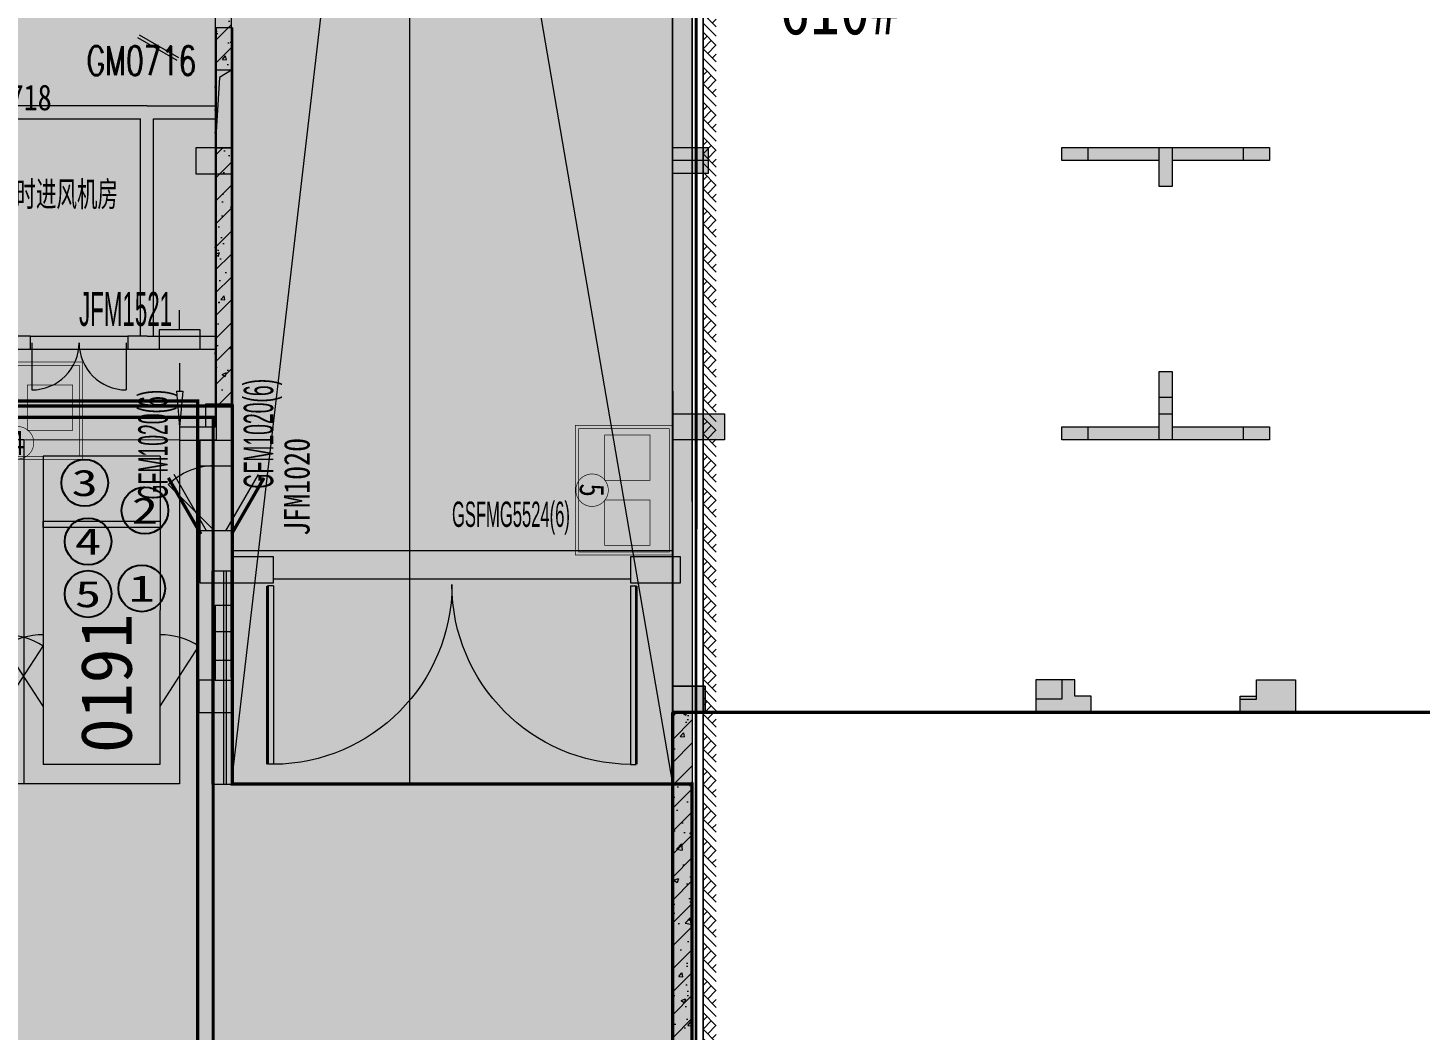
# Model space of a CAD drawing. Extents: x -264757 to 86229, y 4049843 to 4347093.
# Drawn here: x -31994 to -10533, y 4177216 to 4192658 of the extents above; entities that cross this region are included whole.
import ezdxf
from ezdxf.enums import TextEntityAlignment as Align

# ---------------------------------------------------------------- set-up
doc = ezdxf.new("R2010")
doc.units = 0
doc.header["$LTSCALE"] = 1000
doc.header["$MEASUREMENT"] = 0
doc.linetypes.add('DASH', pattern=[0.35, 0.25, -0.1])
for name, color, linetype in [('AX-01DK-PB01$0$AX-03CK-02-PB01$0$AX-03CK-02-PB01$0$PUB_HATCH', 8, 'Continuous'), ('AX-01DK-PB01$0$AX-03CK-02-PB01$0$AX-03CK-02-PB01$0$人防$0$人防$0$A-WIND-IDEN', 8, 'Continuous'), ('AX-01DK-PB01$0$AX-03CK-02-PB01$0$AX-03CK-02-PB01$0$人防$0$人防$0$DOOR_FIRE_TEXT', 8, 'Continuous'), ('不利因素2-紧邻集水坑、排水沟', 7, 'Continuous'), ('不利因素3-紧邻房间出入口', 7, 'Continuous'), ('不利因素4-紧邻行车坡道', 7, 'Continuous'), ('不利因素5-单面靠墙', 7, 'Continuous'), ('不利因素9-坡道上停车', 7, 'Continuous'), ('普通车位', 7, 'Continuous')]:
    doc.layers.add(name, color=color, linetype=linetype)
for name, color, linetype, plot in [('AX-01DK-PB01$0$AX-03CK-02-PB01$0$AX-03CK-02-PB01$0$人防$0$WINDOW_TEXT', 8, 'Continuous', False), ('AX-01DK-PB01$0$AX-03CK-02-PB01$0$人防$0$人防$0$WINDOW_TEXT', 8, 'Continuous', False), ('WINDOW_TEXT', 8, 'Continuous', False)]:
    doc.layers.add(name, color=color, linetype=linetype, plot=plot)
doc.layers.add('无关图层', color=8, linetype='Continuous', lineweight=0)
doc.layers.add('无关图层 @ 1', color=8, linetype='Continuous', lineweight=0)
doc.layers.add('车位归属楼栋范围线', color=7, linetype='Continuous', true_color=0x19e6c7)
doc.styles.add('-宋体', font='', dxfattribs={"width": 0.8})
doc.styles.add('AX-01DK-PB01$0$AX-03CK-02-PB01$0$AX-03CK-02-PB01$0$_TCH_DIM', font='SIMPLEX', dxfattribs={"bigfont": 'GBCBIG'})
doc.styles.add('AX-01DK-PB01$0$AX-03CK-02-PB01$0$AX-03CK-02-PB01$0$人防$0$_TCH_DIM', font='SIMPLEX', dxfattribs={"bigfont": 'GBCBIG'})
doc.styles.add('AX-01DK-PB01$0$AX-03CK-02-PB01$0$AX-03CK-02-PB01$0$人防$0$人防$0$_TCH_DIM', font='$ GAD E', dxfattribs={"width": 0.7, "bigfont": '$ GAD C'})
doc.styles.add('AX-01DK-PB01$0$AX-03CK-02-PB01$0$人防$0$人防$0$_TCH_WINDOW', font='$ GAD E', dxfattribs={"width": 0.7, "bigfont": '$ GAD C'})
doc.styles.add('AX-01DK-PB01$1$AX-001DK-01-PB01-02$0$黑体', font='simhei.ttf')
doc.styles.add('AX-ACK-BIANH1$0$黑体', font='simhei.ttf')
doc.styles.add('AX-ACK-P01-WALL$0$黑体', font='simhei.ttf')
doc.styles.add('SX-ACK-PB01-WNC-ALL$0$黑体', font='simhei.ttf')
doc.styles.add('坑编号', font='', dxfattribs={"width": 0.8})
doc.styles.add('黑体', font='simhei.ttf')
doc.styles.get('-宋体').set_extended_font_data('SimSun')
doc.styles.get('坑编号').set_extended_font_data('SimSun')

# ---------------------------------------------------------------- blocks, each defined once
blk = doc.blocks.new('A$C7e5eb487')
at = {"layer": '普通车位', "true_color": 0xf18f8e}
h = blk.add_hatch(color=11, dxfattribs=at)
h.dxf.hatch_style = 1
h.paths.add_polyline_path([(2400, 0), (2400, -5300), (0, -5300), (0, 0)])
blk = doc.blocks.new('普通车位')
at = {"layer": '无关图层'}
for p, q in [((-2.253, 3.186), (0.077, 3.764)), ((1.352, -1.38), (0.077, 3.764)), ((-1.889, 2.967), (-0.142, 3.4)), ((1.001, -1.21), (-0.142, 3.4)), ((-0.977, -1.958), (-2.253, 3.186)), ((-0.746, -1.643), (-1.889, 2.967)), ((-0.746, -1.643), (1.001, -1.21)), ((-0.977, -1.958), (1.352, -1.38))]:
    blk.add_line(p, q, dxfattribs=at)
for points in [[(0.074, 2.527), (0.879, 1.777)], [(-1.673, 2.094), (-2.033, 1.054)]]:
    blk.add_lwpolyline(points, dxfattribs=at)
blk.add_lwpolyline([(0.76, -0.239), (-0.987, -0.673), (-1.011, -0.575), (0.736, -0.142)], close=True, dxfattribs=at)
for centre, start, end in [((0.074, 2.527), 283.9287, 316.9845), ((-1.673, 2.094), 250.873, 283.9287)]:
    blk.add_arc(centre, 1.1, start, end, dxfattribs=at)
at = {"layer": '普通车位', "xscale": -0.0009999999999999812, "yscale": 0.0009999999999999812, "zscale": 0.0009999999999999812, "rotation": 13.92873520577783}
blk.add_blockref('A$C7e5eb487', (0.077, 3.764), dxfattribs=at)
blk = doc.blocks.new('SX-ACK-PB01-WNC-ALL$0$20200722.21182536')
at = {"layer": '不利因素3-紧邻房间出入口', "true_color": 0xe4d218}
h = blk.add_hatch(color=52, dxfattribs=at)
h.dxf.hatch_style = 1
edge = h.paths.add_edge_path()
edge.add_arc((360, 360), 360, 0, 360)
at = {"layer": '不利因素3-紧邻房间出入口'}
blk.add_circle((360, 360), 360, dxfattribs=at)
at = {"layer": '不利因素3-紧邻房间出入口', "style": 'SX-ACK-PB01-WNC-ALL$0$黑体', "width": 1.390625}
blk.add_text('3', height=407, dxfattribs=at).set_placement((156, 156), (564, 156), align=Align.FIT)
blk = doc.blocks.new('20200722.21182971')
at = {"layer": '不利因素4-紧邻行车坡道', "true_color": 0x9591ce}
h = blk.add_hatch(color=193, dxfattribs=at)
h.dxf.hatch_style = 1
edge = h.paths.add_edge_path()
edge.add_arc((360, 360), 360, 0, 360)
at = {"layer": '不利因素4-紧邻行车坡道'}
blk.add_circle((360, 360), 360, dxfattribs=at)
at = {"layer": '不利因素4-紧邻行车坡道', "style": '黑体', "width": 1.390625}
blk.add_text('4', height=407, dxfattribs=at).set_placement((156, 156), (564, 156), align=Align.FIT)
blk = doc.blocks.new('SX-ACK-PB01-WNC-ALL$0$20200722.21183209')
at = {"layer": '不利因素5-单面靠墙', "true_color": 0x6d711d}
h = blk.add_hatch(color=66, dxfattribs=at)
h.dxf.hatch_style = 1
edge = h.paths.add_edge_path()
edge.add_arc((360, 360), 360, 0, 360)
at = {"layer": '不利因素5-单面靠墙'}
blk.add_circle((360, 360), 360, dxfattribs=at)
at = {"layer": '不利因素5-单面靠墙', "style": 'SX-ACK-PB01-WNC-ALL$0$黑体', "width": 1.390625}
blk.add_text('5', height=407, dxfattribs=at).set_placement((156, 156), (564, 156), align=Align.FIT)
blk = doc.blocks.new('20200722.21182239')
at = {"layer": '不利因素2-紧邻集水坑、排水沟', "true_color": 0xc46e92}
h = blk.add_hatch(color=233, dxfattribs=at)
h.dxf.hatch_style = 1
edge = h.paths.add_edge_path()
edge.add_arc((360, 360), 360, 0, 360)
at = {"layer": '不利因素2-紧邻集水坑、排水沟'}
blk.add_circle((360, 360), 360, dxfattribs=at)
at = {"layer": '不利因素2-紧邻集水坑、排水沟', "style": '黑体', "width": 1.390625}
blk.add_text('2', height=407, dxfattribs=at).set_placement((156, 156), (564, 156), align=Align.FIT)
blk = doc.blocks.new('AX-01DK-PB01-RFTC')
at = {"layer": '无关图层'}
h = blk.add_hatch(color=251, dxfattribs=at)
h.dxf.hatch_style = 1
h.paths.add_polyline_path([(19773, -61220), (19773, -62171), (18423, -62170), (18423, -70471), (12324, -70471), (12323, -62170), (7773, -62170), (7777, -120370), (8177, -120370), (8177, -120315), (14323, -119683), (14322, -126122), (25972, -126122), (25972, -124922), (26822, -124926), (26822, -122452), (33923, -122452), (33923, -124922), (34773, -124922), (34773, -126122), (41373, -126125), (41373, -124372), (41823, -124372), (41823, -122152), (41447, -122152), (41447, -120270), (48923, -120270), (48923, -123125), (49323, -123125), (49323, -124675), (51824, -124674), (51824, -124055), (54717, -124055), (54717, -125871), (56816, -125871), (56816, -116250), (55967, -116250), (55967, -111420), (63072, -111420), (63072, -103570), (62080, -103570), (62073, -94584), (64569, -94584), (64573, -65385), (66999, -65385), (67002, -52470), (67402, -52470), (67397, -31965), (65807, -31965), (65807, -26418), (68456, -26418), (68457, -17070), (67422, -17070), (67422, -13843), (60301, -13843), (60302, -3770), (55750, -3770), (55750, -12070), (49652, -12070), (49649, -9275), (45355, -9275), (45349, -3821), (40751, -3820), (40750, -12070), (34663, -12070), (34649, -3820), (25757, -3820), (25757, -12071), (19650, -12071), (19650, -3820), (10752, -3820), (10751, -12072), (4662, -12071), (4661, -3769), (4150, -3770), (100, -3769), (100, -23171), (-701, -23171), (-701, -29550), (100, -29550), (11250, -29550), (11250, -32020), (12100, -32020), (12100, -32970), (10750, -32970), (10754, -41272), (4647, -41271), (4650, -32970), (1953, -32970), (1953, -34670), (100, -34670), (100, -57801), (9743, -57801), (9743, -57272), (13567, -57272), (13567, -56751), (15417, -56751), (15416, -58750), (18923, -58750), (18923, -61220)])
h.paths.add_polyline_path([(41812, -58753), (48919, -58753), (48919, -61220), (49773, -61220), (49773, -62170), (48419, -62173), (48426, -70475), (42319, -70475), (42324, -67872), (39323, -67876), (39323, -62423), (41812, -62423)], flags=16)
h.paths.add_polyline_path([(33923, -58751), (33923, -61220), (34773, -61220), (34773, -62170), (33423, -62171), (33430, -70475), (27323, -70475), (27323, -62171), (26373, -62170), (26373, -60670), (26815, -60670), (26823, -58751), (31623, -58751), (31623, -58751)], flags=16)
h.paths.add_polyline_path([(40754, -41272), (34647, -41271), (34650, -32970), (33700, -32970), (33700, -31470), (34142, -31470), (34150, -29551), (38951, -29551), (38950, -29550), (41250, -29550), (41250, -32020), (42100, -32020), (42100, -32970), (40750, -32970)], flags=16)
h.paths.add_polyline_path([(49647, -41270), (49655, -38470), (45349, -38475), (45349, -33220), (49142, -33220), (49142, -29550), (56249, -29550), (56250, -32020), (57100, -32020), (57100, -32970), (55749, -32970), (55754, -41271)], flags=16)
h.paths.add_polyline_path([(25764, -41272), (19657, -41271), (19657, -32970), (19150, -32970), (19150, -29550), (26257, -29550), (26250, -32020), (27100, -32020), (27100, -32970), (25757, -32970)], flags=16)
h.paths.add_polyline_path([(41812, -87950), (48919, -87950), (48919, -90420), (49773, -90420), (49773, -91370), (48419, -91370), (48428, -99684), (41519, -99659), (41519, -97070), (39326, -97074), (39319, -91620), (41822, -91620)], flags=16)
h.paths.add_polyline_path([(33925, -87950), (33923, -90420), (34773, -90420), (34773, -91370), (33425, -91370), (33428, -99683), (26519, -99658), (26523, -95371), (27330, -95371), (27324, -91371), (26373, -91370), (26373, -89870), (26823, -89870), (26823, -87951), (31623, -87951), (31623, -87951)], flags=16)
h.paths.add_polyline_path([(18923, -87950), (18922, -90419), (19772, -90419), (19772, -91369), (18420, -91369), (18427, -99677), (11523, -99666), (11523, -95370), (12323, -95370), (12323, -91370), (10974, -91370), (10974, -90420), (11823, -90420), (11823, -87950)], flags=16)
h.paths.add_polyline_path([(62209, -60116), (64273, -60116), (64273, -55267), (62209, -55267)], flags=16)
h.paths.add_polyline_path([(59799, -89432), (61752, -89432), (61752, -84521), (59799, -84521)], flags=16)
blk.add_lwpolyline([(68457, -17070), (68456, -26418), (65807, -26418), (65807, -31965), (67397, -31965), (67402, -52470), (67002, -52470), (66999, -65385), (64573, -65385), (64569, -94584)], dxfattribs=at)
blk = doc.blocks.new('AX-01DK-PB01$1$$LinePat$素土夯实')
at = {"layer": '无关图层'}
for p, q in [((0, -210), (210, 0)), ((120, -300), (420, 0)), ((420, 0), (608, -188)), ((495, -300), (795, 0)), ((615, 0), (705, -90)), ((210, -210), (300, -300)), ((315, -105), (502, -293)), ((705, -300), (795, -210))]:
    blk.add_line(p, q, dxfattribs=at)
blk = doc.blocks.new('*U123')
at = {"layer": '无关图层', "const_width": 10}
for points in [[(1000, 0), (-1000, 0), (-1000, 1500), (1000, 1500)], [(950, 50), (-950, 50), (-950, 1450), (950, 1450)], [(-150, 1050), (-850, 1050), (-850, 350), (-150, 350)], [(850, 1050), (150, 1050), (150, 350), (850, 350)]]:
    blk.add_lwpolyline(points, close=True, dxfattribs=at)
blk.add_lwpolyline([(0, 1492, 0.098491), (-96, 1473, 0.098491), (-177, 1419, 0.098491), (-231, 1338, 0.098491), (-250, 1242, 0.098491), (-231, 1146, 0.098491), (-177, 1065, 0.098491), (-96, 1011, 0.098491), (0, 992, 0.098491), (96, 1011, 0.098491), (177, 1065, 0.098491), (231, 1146, 0.098491), (250, 1242, 0.098491), (231, 1338, 0.098491), (177, 1419, 0.098491), (96, 1473, 0.098491)], format="xyb", close=True, dxfattribs=at)
at = {"layer": '无关图层', "style": '坑编号', "width": 0.8}
blk.add_attdef('X', text='', height=380, dxfattribs=at).set_placement((0, 1242), align=Align.MIDDLE_CENTER)
blk = doc.blocks.new('*U185')
at = {"layer": '无关图层'}
ref = blk.add_blockref('*U123', (-32153, 4187508), dxfattribs=dict(at, xscale=-1, rotation=180))
ref.add_attrib('X', '4', dxfattribs={"layer": '无关图层 @ 1', "height": 380, "style": '坑编号', "width": 0.8}).set_placement((-32153, 4186266), align=Align.MIDDLE_CENTER)
blk = doc.blocks.new('*U117')
at = {"layer": '无关图层', "const_width": 10}
for points in [[(1000, 0), (-1000, 0), (-1000, 1500), (1000, 1500)], [(950, 50), (-950, 50), (-950, 1450), (950, 1450)], [(-150, 1050), (-850, 1050), (-850, 350), (-150, 350)], [(850, 1050), (150, 1050), (150, 350), (850, 350)]]:
    blk.add_lwpolyline(points, close=True, dxfattribs=at)
blk.add_lwpolyline([(0, 1492, 0.098491), (-96, 1473, 0.098491), (-177, 1419, 0.098491), (-231, 1338, 0.098491), (-250, 1242, 0.098491), (-231, 1146, 0.098491), (-177, 1065, 0.098491), (-96, 1011, 0.098491), (0, 992, 0.098491), (96, 1011, 0.098491), (177, 1065, 0.098491), (231, 1146, 0.098491), (250, 1242, 0.098491), (231, 1338, 0.098491), (177, 1419, 0.098491), (96, 1473, 0.098491)], format="xyb", close=True, dxfattribs=at)
at = {"layer": '无关图层', "style": '坑编号', "width": 0.8}
blk.add_attdef('X', text='', height=380, dxfattribs=at).set_placement((0, 1242), align=Align.MIDDLE_CENTER)
blk = doc.blocks.new('*U189')
at = {"layer": '无关图层'}
ref = blk.add_blockref('*U117', (-22055, 4185535), dxfattribs=dict(at, xscale=-1, rotation=90))
ref.add_attrib('X', '5', dxfattribs={"layer": '无关图层 @ 1', "height": 380, "rotation": 270, "style": '坑编号', "width": 0.8}).set_placement((-23297, 4185535), align=Align.MIDDLE_CENTER)
blk = doc.blocks.new('fasdfasdfasdfasdfasdf')
at = {"layer": '不利因素9-坡道上停车', "true_color": 0xe0aa15}
h = blk.add_hatch(color=42, dxfattribs=at)
h.dxf.hatch_style = 1
edge = h.paths.add_edge_path()
edge.add_arc((-119587, 4058555), 720, 0, 360)
at = {"layer": '不利因素9-坡道上停车'}
blk.add_circle((-119587, 4058555), 720, dxfattribs=at)
at = {"layer": '不利因素9-坡道上停车', "style": 'AX-ACK-P01-WALL$0$黑体', "width": 1.390625}
blk.add_text('1', height=815, dxfattribs=at).set_placement((-119994, 4058148), (-119180, 4058148), align=Align.FIT)
blk = doc.blocks.new('AX-01DK-PB01$0$AX-03CK-02-PB01$0$AX-03CK-02-PB01$0$人防$0$$DorLib2D$00000181')
at = {"layer": '无关图层'}
for p, q in [((-0.533, 0.141), (0.333, 0.641)), ((-0.5, 0.083), (0.366, 0.583))]:
    blk.add_line(p, q, dxfattribs=at)
blk = doc.blocks.new('AX-01DK-PB01$0$AX-03CK-02-PB01$0$AX-03CK-02-PB01$0$人防$0$人防$0$$DorLib2D$00000004')
at = {"layer": '无关图层'}
for p, q in [((-0.485, 0), (-0.485, 0.485)), ((0.485, 0), (0.485, 0.485))]:
    blk.add_line(p, q, dxfattribs=at)
at = {"layer": '无关图层', "lineweight": 13}
for centre, start, end in [((-0.485, 0), 0, 90), ((0.485, 0), 90, 180)]:
    blk.add_arc(centre, 0.485, start, end, dxfattribs=at)
blk = doc.blocks.new('AX-01DK-PB01$0$AX-03CK-02-PB01$0$人防$0$人防$0$$U_DORLIB2D$00000002')
at = {"layer": '无关图层'}
for p, q in [((-0.5, 0.545), (-0.5167, 0.545)), ((-0.5, 0.045), (-0.5, 0.545)), ((0.5, 0.045), (0.5, 0.545)), ((0.5, 0.545), (0.5167, 0.545)), ((-0.5, 0.045), (-0.5167, 0.045)), ((0.5, 0.045), (0.5167, 0.045)), ((-0.5, 0.025), (0.5, 0.025))]:
    blk.add_line(p, q, dxfattribs=at)
at = {"layer": '无关图层', "const_width": 0.00833}
for points in [[(-0.5167, 0.045), (-0.5167, 0.545)], [(0.5167, 0.045), (0.5167, 0.545)]]:
    blk.add_lwpolyline(points, dxfattribs=at)
at = {"layer": '无关图层'}
for centre, start, end in [((-0.5042, 0.0408), 0.0945, 89.5248), ((0.5042, 0.0408), 90.4752, 179.9055)]:
    blk.add_arc(centre, 0.5042, start, end, dxfattribs=at)
blk = doc.blocks.new('AX-01DK-PB01$0$AX-03CK-02-PB01$0$AX-03CK-02-PB01$0$人防$0$人防$0$$DorLib2D$00000191')
at = {"layer": '无关图层'}
blk.add_line((-0.5, 0.15), (0.366, 0.65), dxfattribs=at)
at = {"layer": '无关图层', "const_width": 0.05}
blk.add_lwpolyline([(-0.55, 0.237), (0.316, 0.737)], dxfattribs=at)
blk = doc.blocks.new('$DorLib2D$00000114')
at = {"layer": '无关图层'}
blk.add_line((0.5, 0), (-0.207, 0.707), dxfattribs=at)
blk.add_arc((0.5, 0), 1, 135, 180, dxfattribs=at)
blk = doc.blocks.new('$风口$00000098')
at = {"layer": '无关图层'}
for p, q in [((99.9, 250), (99.9, -250)), ((0, 200), (99.9, 200)), ((0, -200), (0, 200)), ((0, 0), (-100, 0)), ((171.6, 0), (315.1, 0)), ((315.1, 31.5), (500, 0)), ((315.1, 31.5), (315.1, -31.5)), ((315.1, -31.5), (500, 0)), ((99.9, -200), (0, -200))]:
    blk.add_line(p, q, dxfattribs=at)

msp = doc.modelspace()

# ---------------------------------------------------------------- hatches: boundary and pattern name
at = {"layer": 'AX-01DK-PB01$0$AX-03CK-02-PB01$0$AX-03CK-02-PB01$0$PUB_HATCH'}
for points in [[(-29091.2, 4192658.4), (-29091.2, 4187782.5), (-28841.2, 4187782.5), (-28841.2, 4192658.4)], [(-28841.2, 4187782.5), (-29091.2, 4187782.5), (-29091.2, 4186308), (-28841.2, 4186308)], [(-29341.2, 4186308), (-29341.2, 4185908.6), (-28841.2, 4185908.6), (-28841.2, 4186308)], [(-28841.2, 4184508.7), (-28841.2, 4184908.6), (-29341.2, 4184908.6), (-29341.2, 4184108.8)], [(-29341.2, 4184108.8), (-28206.6, 4184108.7), (-28206.6, 4184508.7), (-28841.2, 4184508.7)], [(-21931.6, 4184508), (-22706.6, 4184508.1), (-22706.6, 4184108.1), (-21931.7, 4184108)]]:
    msp.add_hatch(color=256, dxfattribs=at).paths.add_polyline_path(points)
at = {"layer": '无关图层'}
for points in [[(-22055.5, 4195663.1), (-22055.5, 4175258), (-21755.5, 4174958), (-21755.5, 4195663.1)], [(-28856.6, 4190808), (-29406.8, 4190808), (-29406.8, 4190408), (-28856.6, 4190408)], [(-21505.9, 4190413.1), (-22055.8, 4190413.1), (-22055.8, 4190813.1), (-21505.9, 4190813.1)], [(-15655.1, 4190613.1), (-16055.1, 4190613.1), (-16055.1, 4190813.1), (-15655.1, 4190813.1)], [(-15655.1, 4190613.1), (-16055.1, 4190613.1), (-16055.1, 4190813.1), (-15655.1, 4190813.1)], [(-14555.3, 4190213.1), (-14555.3, 4190813.1), (-14355.3, 4190813.1), (-14355.3, 4190213.1)], [(-13255.1, 4190813.1), (-12855.1, 4190813.1), (-12855.1, 4190613.1), (-13255.1, 4190613.1)], [(-13255.1, 4190813.1), (-12855.1, 4190813.1), (-12855.1, 4190613.1), (-13255.1, 4190613.1)], [(-14555.3, 4186963.1), (-14555.3, 4187363.1), (-14355.3, 4187363.1), (-14355.3, 4186963.1)], [(-28856.6, 4186858), (-29256.8, 4186858), (-29256.8, 4186508), (-29656.4, 4186508), (-29656.4, 4186308), (-28856.6, 4186308)], [(-22055.5, 4186711.3), (-21255.3, 4186711.3), (-21255.3, 4186311.3), (-22055.5, 4186311.3)], [(-14555.3, 4186713.1), (-14355.3, 4186713.1), (-14355.3, 4186313.1), (-14555.3, 4186313.1)], [(-15655.3, 4186313.1), (-16055.3, 4186313.1), (-16055.3, 4186513.1), (-15655.3, 4186513.1)], [(-13255.3, 4186513.1), (-12855.3, 4186513.1), (-12855.3, 4186313.1), (-13255.3, 4186313.1)], [(-28857.1, 4183357.8), (-28856.6, 4183757.9), (-29106.3, 4183757.9), (-29106.9, 4183357.8)], [(-28856.9, 4182909), (-29106.6, 4182908.7), (-29106.8, 4182609), (-29356.8, 4182609), (-29356.6, 4182108), (-28856.7, 4182108)], [(-21555.6, 4182113.1), (-22055.6, 4182113.1), (-22055.6, 4182513.1), (-21555.6, 4182513.1)], [(-21555.3, 4182113.1), (-22055.3, 4182113.1), (-22055.3, 4182513.1), (-21555.3, 4182513.1)], [(-15604.9, 4182113.1), (-15604.9, 4182363.1), (-15854.9, 4182363.1), (-15854.9, 4182613.1), (-16054.9, 4182613.1), (-16454.9, 4182613.1), (-16454.9, 4182113.1), (-16054.9, 4182113.1)], [(-13305.3, 4182113.1), (-13305.3, 4182363.1), (-13055.3, 4182363.1), (-13055.3, 4182613.1), (-12855.3, 4182613.1), (-12455.3, 4182613.1), (-12455.3, 4182113.1), (-12855.3, 4182113.1)]]:
    msp.add_hatch(color=256, dxfattribs=at).paths.add_polyline_path(points)
h = msp.add_hatch(dxfattribs=at)
h.set_pattern_fill('钢筋混凝土', color=256, scale=100)
h.set_pattern_definition([(45, (-1789997.63, 3738654.21), (-176.776695, 176.776695), []), (50, (-1789997.6, 3738654.2), (717.26018, -62.75213), [75, -825]), (355, (-1789997.6, 3738654.2), (-138.75133, 752.19213), [60, -660]), (100.4514, (-1789937.86, 3738649), (578.50938, 689.43954), [63.7402, -701.1421]), (46.1842, (-1789997.6, 3738854.2), (1067.24105, -165.519), [112.5, -1237.5]), (96.6356, (-1789908.7, 3738840.4), (934.6627, 974.1179), [95.6103, -1051.713]), (351.1842, (-1789997.6, 3738854.2), (934.66195, 974.1186), [90, -990]), (21, (-1789897.6, 3738804.2), (596.90705, -402.6189), [75, -825]), (326, (-1789897.6, 3738804.2), (243.31533, 725.15005), [60, -660]), (71.4514, (-1789847.9, 3738770.66), (840.22263, 322.5305), [63.7402, -701.1421]), (37.5, (-1789997.63, 3738654.2), (12.159855, 332.893854), [0, -652, 0, -670, 0, -662.5]), (7.5, (-1789997.63, 3738654.2), (263.06954, 394.41171), [0, -382, 0, -637, 0, -252.5]), (327.5, (-1790220.63, 3738654.2), (533.822436, -22.55487), [0, -250, 0, -780, 0, -1035]), (317.5, (-1790320.63, 3738654.2), (583.18617, 100.10498), [0, -325, 0, -518, 0, -735])])
h.paths.add_polyline_path([(-28856.6, 4194608), (-29106.8, 4194608), (-29107, 4186856.9), (-28856.8, 4186856.9)])
h.paths.add_polyline_path([(-29106.8, 4190808), (-28856.6, 4190808), (-28856.6, 4192008), (-29106.8, 4192008)], flags=16)
h = msp.add_hatch(dxfattribs=at)
h.set_pattern_fill('ARMORED', color=256, scale=100)
h.set_pattern_definition([(50, (-1091491.9, 3798625.64), (358.63009, -31.37607), [37.5, -412.5]), (355, (-1091491.9, 3798625.64), (-69.37567, 376.09607), [30, -330]), (100.4514, (-1091462, 3798623.02), (289.25469, 344.71977), [31.8701, -350.57106]), (46.1842, (-1091491.9, 3798725.64), (533.62052, -82.7595), [56.25, -618.75]), (96.6356, (-1091447.4, 3798718.74), (467.33135, 487.05894), [47.80514, -525.8565]), (351.1842, (-1091491.9, 3798725.64), (467.33097, 487.0593), [45, -495]), (21, (-1091441.9, 3798700.64), (298.453526, -201.309445), [37.5, -412.5]), (326, (-1091441.9, 3798700.64), (121.65767, 362.57502), [30, -330]), (71.4514, (-1091417.02, 3798683.86), (420.11131, 161.26525), [31.8701, -350.57106]), (37.5, (-1091491.89, 3798625.64), (6.079928, 166.446927), [0, -326, 0, -335, 0, -331.25]), (7.5, (-1091491.89, 3798625.64), (131.53477, 197.205856), [0, -191, 0, -318.5, 0, -126.25]), (327.5, (-1091603.39, 3798625.64), (266.911218, -11.277436), [0, -125, 0, -390, 0, -517.5]), (317.5, (-1091653.4, 3798625.64), (291.593085, 50.05249), [0, -162.5, 0, -259, 0, -367.5]), (45, (-1091491.9, 3798625.64), (-176.776695, 176.776695), [])])
h.paths.add_polyline_path([(-22055.5, 4194613.1), (-21755.5, 4194613.1), (-21755.5, 4182113.1), (-22055.5, 4182113.1)])
h = msp.add_hatch(color=256, dxfattribs=at)
h.dxf.hatch_style = 1
h.paths.add_polyline_path([(-21505.8, 4190813.1), (-21505.8, 4190613.1), (-21805.5, 4190613.1), (-21805.2, 4190613.1), (-22055.2, 4190613.1), (-22055.5, 4190813.1)])
h = msp.add_hatch(color=256, dxfattribs=at)
h.dxf.hatch_style = 1
h.paths.add_polyline_path([(-14355.3, 4190613.1), (-14355.3, 4190213.1), (-14555.3, 4190213.1), (-14555.3, 4190613.1), (-16055.3, 4190613.1), (-16055.3, 4190813.1), (-15705.3, 4190813.1), (-15705.3, 4190813.1), (-13205.3, 4190813.1), (-13205.3, 4190813.1), (-12855.3, 4190813.1), (-12855.3, 4190613.1)])
h = msp.add_hatch(color=256, dxfattribs=at)
h.dxf.hatch_style = 1
h.paths.add_polyline_path([(-16055.3, 4186513.1), (-14555.3, 4186513.1), (-14555.3, 4187363.1), (-14355.3, 4187363.1), (-14355.3, 4186513.1), (-12855.3, 4186513.1), (-12855.3, 4186313.1), (-16055.3, 4186313.1)])
h = msp.add_hatch(color=256, dxfattribs=at)
h.dxf.hatch_style = 1
h.paths.add_polyline_path([(-28856.8, 4186858), (-29106.8, 4186858), (-29106.8, 4186508), (-29656.8, 4186508), (-29656.8, 4186308), (-28856.8, 4186308)])
h = msp.add_hatch(color=256, dxfattribs=at)
h.dxf.hatch_style = 1
h.paths.add_polyline_path([(-22052.4, 4186711.3), (-21805.5, 4186711.3), (-21255.3, 4186711.3), (-21255.3, 4186311.3), (-22055.5, 4186311.3)])
h = msp.add_hatch(color=256, dxfattribs=at)
h.dxf.hatch_style = 1
h.paths.add_polyline_path([(-28857.1, 4183758), (-29106.6, 4183758), (-29106.6, 4182607.9), (-28857.1, 4182607.9)])
h = msp.add_hatch(color=256, dxfattribs=at)
h.dxf.hatch_style = 1
h.paths.add_polyline_path([(-21805.2, 4182513.1), (-22055.4, 4182513.1), (-22055.6, 4182113.1), (-21555.3, 4182113.1), (-21555.3, 4182513.1), (-21805.5, 4182513.1)])
h = msp.add_hatch(color=256, dxfattribs=at)
h.dxf.hatch_style = 1
h.paths.add_polyline_path([(-15604.9, 4182113.1), (-15604.9, 4182363.1), (-15854.9, 4182363.1), (-15854.9, 4182613.1), (-16054.9, 4182613.1), (-16054.9, 4182313.1), (-16454.9, 4182313.1), (-16454.9, 4182113.1), (-16054.9, 4182113.1)])
h = msp.add_hatch(color=256, dxfattribs=at)
h.dxf.hatch_style = 1
h.paths.add_polyline_path([(-13305.3, 4182113.1), (-13305.3, 4182313.1), (-13055.3, 4182313.1), (-13055.3, 4182613.1), (-12855.3, 4182613.1), (-12455.3, 4182613.1), (-12455.3, 4182113.1), (-12855.3, 4182113.1)])
h = msp.add_hatch(dxfattribs=at)
h.set_pattern_fill('钢筋混凝土', color=256, scale=100)
h.set_pattern_definition([(45, (-4e-05, 0.0001), (-176.776695, 176.776695), []), (50, (-4e-05, 0.0001), (717.26018, -62.752135), [75, -825]), (355, (-4e-05, 0.0001), (-138.75133, 752.19213), [60, -660]), (100.4514, (59.8, -5.2), (578.50938, 689.43954), [63.74019, -701.14211]), (46.1842, (-4e-05, 200), (1067.24105, -165.51901), [112.5, -1237.5]), (96.6356, (88.9, 186.2), (934.6627, 974.11787), [95.6103, -1051.713]), (351.1842, (-4e-05, 200), (934.66195, 974.1186), [90, -990]), (21, (100, 150), (596.90705, -402.61889), [75, -825]), (326, (100, 150), (243.31533, 725.15005), [60, -660]), (71.4514, (149.74, 116.45), (840.22263, 322.5305), [63.74019, -701.14211]), (37.5, (-4e-05, 0.0001), (12.159855, 332.893854), [0, -652, 0, -670, 0, -662.5]), (7.5, (-4e-05, 0.0001), (263.069537, 394.411712), [0, -382, 0, -637, 0, -252.5]), (327.5, (-223, 0.0001), (533.822436, -22.554872), [0, -250, 0, -780, 0, -1035]), (317.5, (-323, 0.0001), (583.18617, 100.10498), [0, -325, 0, -518, 0, -735])])
h.paths.add_polyline_path([(-22054.6, 4182113.1), (-21754.6, 4182113.1), (-21754.6, 4174958), (-22154.6, 4174958), (-22154.6, 4166608), (-22454.6, 4166608), (-22454.6, 4175258), (-22054.6, 4175258)])

# ---------------------------------------------------------------- linework, layer by layer
for p, q in [((-28856.4, 4181008), (-26106.4, 4204606.7)), ((-28855.3, 4181008), (-28855.3, 4204608)), ((-26106.4, 4181008), (-26106.4, 4204606.7, 0)), ((-26106.4, 4204606.7), (-22055.8, 4181008.1)), ((-22055.5, 4195663.1), (-22055.5, 4175258)), ((-21755.5, 4195663.1), (-21755.5, 4174958)), ((-22058.5, 4195505.3), (-22053.5, 4181008)), ((-21705, 4174908), (-21704.9, 4195408)), ((-21694.9, 4195398), (-21695, 4174898)), ((-21684.9, 4195388), (-21685, 4174888)), ((-21585, 4174788), (-21584.9, 4195288)), ((-21584.9, 4195288), (-21585, 4174788)), ((-29091.2, 4192658.4), (-29091.2, 4187782.5)), ((-28841.2, 4192658.4), (-29091.2, 4192658.4)), ((-28841.2, 4192658.4), (-28841.2, 4187782.5)), ((-30155.7, 4191457.9), (-32256.3, 4191457.9)), ((-30155.7, 4191457.9), (-29107.1, 4191457.9)), ((-29107.1, 4191457.9), (-29107.1, 4191257.9)), ((-32256.3, 4191257.9), (-30255.7, 4191257.9)), ((-30255.7, 4187907.5), (-30255.7, 4191257.9)), ((-30055.7, 4187907.5), (-30055.7, 4191257.9)), ((-30055.7, 4191257.9), (-29107.1, 4191257.9)), ((-31955.1, 4187907.5), (-33154.5, 4187907.5)), ((-31955.1, 4187707.5), (-31955.1, 4187907.5)), ((-31955.1, 4187907.5), (-30455.1, 4187907.5)), ((-30155.7, 4187907.5), (-30455.1, 4187907.5)), ((-30455.1, 4187907.5), (-30455.1, 4187707.5)), ((-30155.7, 4187907.5), (-29091.2, 4187907.5)), ((-33154.5, 4187707.5), (-31955.1, 4187707.5)), ((-31955.1, 4187707.5), (-30455.1, 4187707.5)), ((-30455.1, 4187707.5), (-30155.7, 4187707.5)), ((-30155.7, 4187707.5), (-29091.2, 4187707.5)), ((-29091.2, 4187782.5), (-29091.2, 4186308)), ((-28841.2, 4187782.5), (-28841.2, 4186308)), ((-29091.2, 4186308), (-29341.2, 4186308)), ((-29341.2, 4186308), (-29341.2, 4185908.6)), ((-28841.2, 4185908.6), (-28841.2, 4186308)), ((-29341.2, 4185908.6), (-28841.2, 4185908.6)), ((-29341.2, 4185908.6), (-29341.2, 4184908.6)), ((-28841.2, 4185908.6), (-28841.2, 4184908.6)), ((-28841.2, 4184908.6), (-29341.2, 4184908.6)), ((-29341.2, 4184908.6), (-29341.2, 4184108.8)), ((-28841.2, 4184508.7), (-28841.2, 4184908.6)), ((-28856.4, 4184608), (-22055.8, 4184608)), ((-28206.6, 4184508.7), (-28841.2, 4184508.7)), ((-28206.6, 4184108.7), (-28206.6, 4184508.7)), ((-21931.6, 4184508), (-22706.6, 4184508.1)), ((-22706.6, 4184508.1), (-22706.6, 4184108.1)), ((-21931.7, 4184108), (-21931.6, 4184508)), ((-29158.7, 4184285.8), (-29155.8, 4181007.8)), ((-28858.5, 4184285.8), (-29158.7, 4184285.8)), ((-28980.7, 4184285.8), (-28980.8, 4181007.8)), ((-28930.6, 4184285.8), (-28980.7, 4184285.8)), ((-28930.8, 4181007.8), (-28930.6, 4184285.8)), ((-28855.8, 4181007.8), (-28858.5, 4184285.8)), ((-29341.2, 4184108.8), (-28206.6, 4184108.7)), ((-22706.6, 4184108.1), (-21931.7, 4184108)), ((-29155.8, 4181007.8), (-28855.8, 4181007.8)), ((-28980.8, 4181007.8), (-28930.8, 4181007.8)), ((-28855.4, 4181007.8), (-22055.8, 4181008.1)), ((-22053.5, 4181008), (-28855.3, 4181008))]:
    msp.add_line(p, q, dxfattribs=at)
at = {"layer": '无关图层', "ltscale": 0.5}
for points in [[(-28856.6, 4194608), (-29106.8, 4194608), (-29107, 4186856.9), (-28856.8, 4186856.9)], [(-28856.7, 4192008), (-29106.9, 4192008), (-29106.9, 4190808), (-28856.7, 4190808)], [(-21505.8, 4190813.1), (-21505.8, 4190613.1), (-21805.5, 4190613.1), (-21805.2, 4190613.1), (-22055.2, 4190613.1), (-22055.5, 4190813.1)]]:
    msp.add_lwpolyline(points, close=True, dxfattribs=at)
at = {"layer": '无关图层'}
for points in [[(-22055.5, 4194613.1), (-21755.5, 4194613.1), (-21755.5, 4182113.1), (-22055.5, 4182113.1)], [(-28856.6, 4190808), (-29406.8, 4190808), (-29406.8, 4190408), (-28856.6, 4190408)], [(-21505.9, 4190413.1), (-22055.8, 4190413.1), (-22055.8, 4190813.1), (-21505.9, 4190813.1)], [(-15705.3, 4190813.1), (-15705.3, 4190813.1), (-13205.3, 4190813.1), (-13205.3, 4190813.1), (-12855.3, 4190813.1), (-12855.3, 4190613.1), (-14355.3, 4190613.1), (-14355.3, 4190213.1), (-14555.3, 4190213.1), (-14555.3, 4190613.1), (-16055.3, 4190613.1), (-16055.3, 4190813.1)], [(-15655.1, 4190613.1), (-16055.1, 4190613.1), (-16055.1, 4190813.1), (-15655.1, 4190813.1)], [(-15655.1, 4190613.1), (-16055.1, 4190613.1), (-16055.1, 4190813.1), (-15655.1, 4190813.1)], [(-14555.3, 4190213.1), (-14555.3, 4190813.1), (-14355.3, 4190813.1), (-14355.3, 4190213.1)], [(-13255.1, 4190813.1), (-12855.1, 4190813.1), (-12855.1, 4190613.1), (-13255.1, 4190613.1)], [(-13255.1, 4190813.1), (-12855.1, 4190813.1), (-12855.1, 4190613.1), (-13255.1, 4190613.1)], [(-16055.3, 4186513.1), (-14555.3, 4186513.1), (-14555.3, 4187363.1), (-14355.3, 4187363.1), (-14355.3, 4186513.1), (-12855.3, 4186513.1), (-12855.3, 4186313.1), (-16055.3, 4186313.1)], [(-14555.3, 4186963.1), (-14555.3, 4187363.1), (-14355.3, 4187363.1), (-14355.3, 4186963.1)], [(-28856.8, 4186858), (-29106.8, 4186858), (-29106.8, 4186508), (-29656.8, 4186508), (-29656.8, 4186308), (-28856.8, 4186308)], [(-28856.6, 4186858), (-29256.8, 4186858), (-29256.8, 4186508), (-29656.4, 4186508), (-29656.4, 4186308), (-28856.6, 4186308)], [(-22052.4, 4186711.3), (-21805.5, 4186711.3), (-21805.5, 4186711.3), (-21255.3, 4186711.3), (-21255.3, 4186311.3), (-22055.5, 4186311.3)], [(-22055.5, 4186711.3), (-21255.3, 4186711.3), (-21255.3, 4186311.3), (-22055.5, 4186311.3)], [(-14555.3, 4186713.1), (-14355.3, 4186713.1), (-14355.3, 4186313.1), (-14555.3, 4186313.1)], [(-15655.3, 4186313.1), (-16055.3, 4186313.1), (-16055.3, 4186513.1), (-15655.3, 4186513.1)], [(-13255.3, 4186513.1), (-12855.3, 4186513.1), (-12855.3, 4186313.1), (-13255.3, 4186313.1)], [(-28857.1, 4183357.8), (-28856.6, 4183757.9), (-29106.3, 4183757.9), (-29106.9, 4183357.8)], [(-28857.1, 4183758), (-29106.6, 4183758), (-29106.6, 4182607.9), (-28857.1, 4182607.9)], [(-28856.9, 4182909), (-29106.6, 4182908.7), (-29106.8, 4182609), (-29356.8, 4182609), (-29356.6, 4182108), (-28856.7, 4182108)], [(-21555.3, 4182113.1), (-21555.3, 4182513.1), (-21805.5, 4182513.1), (-21805.2, 4182513.1), (-22055.4, 4182513.1), (-22055.6, 4182113.1)], [(-21555.6, 4182113.1), (-22055.6, 4182113.1), (-22055.6, 4182513.1), (-21555.6, 4182513.1)], [(-21555.3, 4182113.1), (-22055.3, 4182113.1), (-22055.3, 4182513.1), (-21555.3, 4182513.1)], [(-15604.9, 4182113.1), (-15604.9, 4182363.1), (-15854.9, 4182363.1), (-15854.9, 4182613.1), (-16054.9, 4182613.1), (-16054.9, 4182313.1), (-16454.9, 4182313.1), (-16454.9, 4182113.1), (-16054.9, 4182113.1)], [(-15604.9, 4182113.1), (-15604.9, 4182363.1), (-15854.9, 4182363.1), (-15854.9, 4182613.1), (-16054.9, 4182613.1), (-16054.9, 4182613.1), (-16454.9, 4182613.1), (-16454.9, 4182113.1), (-16054.9, 4182113.1)], [(-13305.3, 4182113.1), (-13305.3, 4182313.1), (-13055.3, 4182313.1), (-13055.3, 4182613.1), (-12855.3, 4182613.1), (-12855.3, 4182613.1), (-12455.3, 4182613.1), (-12455.3, 4182113.1), (-12855.3, 4182113.1)], [(-13305.3, 4182113.1), (-13305.3, 4182363.1), (-13055.3, 4182363.1), (-13055.3, 4182613.1), (-12855.3, 4182613.1), (-12855.3, 4182613.1), (-12455.3, 4182613.1), (-12455.3, 4182113.1), (-12855.3, 4182113.1)], [(-22054.6, 4182113.1), (-21754.6, 4182113.1), (-21754.6, 4174958), (-22154.6, 4174958), (-22154.6, 4166608), (-22454.6, 4166608), (-22454.6, 4175258), (-22054.6, 4175258)]]:
    msp.add_lwpolyline(points, close=True, dxfattribs=at)
at = {"layer": '无关图层', "ltscale": 0.5}
msp.add_lwpolyline([(-28856.7, 4192008), (-29038.6, 4191895.4), (-29106.9, 4190808)], dxfattribs=at)
at = {"layer": '车位归属楼栋范围线', "linetype": 'DASH', "ltscale": 5, "const_width": 50}
for points in [[(-89059.6, 4221559.2), (-89059.6, 4170077), (-79712.9, 4170077), (-79712.9, 4170377.6), (-73439.8, 4170377.6), (-73439.8, 4169128), (-33779.6, 4169128.3), (-33779.6, 4175753.5), (-29378.4, 4175753.5), (-29378.4, 4186909.9), (-33152.6, 4186909.9), (-33152.6, 4194358), (-31806.4, 4194358), (-31806.4, 4195803.4), (-32656.4, 4195803.4), (-32656.4, 4204358), (-28828.7, 4204358), (-28828.7, 4215897.7)], [(-33283.3, 4146883.7), (-33283.3, 4175514.4), (-29137.4, 4175514.4), (-29137.4, 4186656.6), (-44355, 4186656.6), (-44355, 4191625.1), (-47611.1, 4191625.1), (-47611.1, 4186680.1), (-55404.2, 4186680.1), (-55404.2, 4191908), (-58670.9, 4191908), (-58670.9, 4186858), (-70304.1, 4186858), (-70303.6, 4191907.5), (-77719.4, 4191908.3), (-77719.4, 4186558.3), (-88759.6, 4186558.3), (-88759.6, 4169777), (-77533.6, 4169777), (-77534.3, 4165409), (-76833.6, 4165408), (-76833.1, 4158725), (-81133.4, 4158725), (-81133.4, 4140728.4)]]:
    msp.add_lwpolyline(points, dxfattribs=at)
at = {"layer": '车位归属楼栋范围线', "linetype": 'DASH', "ltscale": 5}
for points in [[(-5783.1, 4166608, 50, 50, 0), (-13783.1, 4166608, 50, 50, 0), (-13783.1, 4165408, 50, 50, 0), (-15783.3, 4165408, 50, 50, 0), (-15783.3, 4167788, 50, 50, 0), (-18783.5, 4167788, 50, 50, 0), (-18783.3, 4165408, 50, 50, 0), (-21033.1, 4165408, 50, 50, 0), (-21033.1, 4166658, 50, 50, 0), (-22154.6, 4166658, 50, 50, 0), (-22154.6, 4174958, 50, 50, 0), (-21754.6, 4174958, 50, 50, 0), (-21756.6, 4181009.6, 50, 50, 0), (-28841, 4181007.8, 50, 50, 0), (-28841.2, 4186832.9, 50, 50, 0), (-44194.6, 4186833, 50, 50, 0)], [(-34479.6, 4175258, 50, 50, 0), (-22054.6, 4175258, 50, 50, 0), (-22055.6, 4182113.1, 0, 0, 0)], [(-22053.9, 4182112.7, 50, 50, 0), (23144.5, 4182113.1, 50, 50, 0)]]:
    msp.add_lwpolyline(points, format="xyseb", dxfattribs=at)

# ---------------------------------------------------------------- block references
at = {"layer": '不利因素2-紧邻集水坑、排水沟'}
msp.add_blockref('20200722.21182239', (-30550, 4184861.9, 0), dxfattribs=at)
at = {"layer": '不利因素3-紧邻房间出入口'}
msp.add_blockref('SX-ACK-PB01-WNC-ALL$0$20200722.21182536', (-31477.7, 4185288.3, 0), dxfattribs=at)
at = {"layer": '不利因素4-紧邻行车坡道'}
msp.add_blockref('20200722.21182971', (-31426.6, 4184384.3, 0), dxfattribs=at)
at = {"layer": '不利因素5-单面靠墙'}
msp.add_blockref('SX-ACK-PB01-WNC-ALL$0$20200722.21183209', (-31426.6, 4183575.9, 0), dxfattribs=at)
at = {"layer": '无关图层'}
msp.add_blockref('AX-01DK-PB01-RFTC', (-89156.8, 4227579.4), dxfattribs=at)
at = {"layer": '无关图层', "xscale": 0.6785832505767205, "yscale": 0.6666666666666666, "zscale": 0.6666666666666666, "rotation": 89.99995989218672}
for p in [(-21585, 4192590.7), (-21585, 4192051.2), (-21585, 4191511.7), (-21585, 4190972.2), (-21585, 4190432.8), (-21585, 4189893.3), (-21585, 4189353.8), (-21585, 4188814.3), (-21585, 4188274.9), (-21585, 4187735.4), (-21585, 4187195.9), (-21585, 4186656.4), (-21585, 4186117), (-21585, 4185577.5), (-21585, 4185038), (-21585, 4184498.5), (-21585, 4183959.1), (-21585, 4183419.6), (-21585, 4182880.1), (-21585, 4182340.7), (-21585, 4181801.2), (-21585, 4181261.7), (-21585, 4180722.2), (-21585, 4180182.8), (-21585, 4179643.3), (-21585, 4179103.8), (-21585, 4178564.3), (-21585, 4178024.9), (-21585, 4177485.4), (-21585, 4176945.9)]:
    msp.add_blockref('AX-01DK-PB01$1$$LinePat$素土夯实', p, dxfattribs=at)
at = {"layer": '无关图层'}
ref = msp.add_blockref('AX-01DK-PB01$0$AX-03CK-02-PB01$0$AX-03CK-02-PB01$0$人防$0$$DorLib2D$00000181', (-29930.3, 4192608.4), dxfattribs=dict(at, xscale=-700, yscale=700, zscale=150, rotation=179.9999943035796))
ref.add_attrib('A', 'GM0716', (-31087.2, 4191929.7), dxfattribs={"layer": 'AX-01DK-PB01$0$AX-03CK-02-PB01$0$AX-03CK-02-PB01$0$人防$0$WINDOW_TEXT', "height": 446.25, "rotation": 359.99999, "style": 'AX-01DK-PB01$0$AX-03CK-02-PB01$0$AX-03CK-02-PB01$0$人防$0$_TCH_DIM', "width": 0.705882})
ref = msp.add_blockref('$DorLib2D$00000114', (-32606.3, 4191357.9), dxfattribs=dict(at, xscale=700, yscale=-700, zscale=200, rotation=359.9999626027363))
ref.add_attrib('A', 'JFM0718', (-33137.5, 4191388.4), dxfattribs={"layer": 'WINDOW_TEXT', "height": 396.52, "rotation": 359.99996, "style": '-宋体', "width": 0.8})
ref = msp.add_blockref('AX-01DK-PB01$0$AX-03CK-02-PB01$0$AX-03CK-02-PB01$0$人防$0$人防$0$$DorLib2D$00000004', (-31205.1, 4187807.5), dxfattribs=dict(at, xscale=-1500, yscale=-1500, zscale=200, rotation=359.9999355220269))
ref.add_attrib('A', 'JFM1521', (-31205.1, 4188064.8), dxfattribs={"layer": 'AX-01DK-PB01$0$AX-03CK-02-PB01$0$AX-03CK-02-PB01$0$人防$0$人防$0$DOOR_FIRE_TEXT', "height": 525, "rotation": 359.99994, "style": 'AX-01DK-PB01$0$AX-03CK-02-PB01$0$AX-03CK-02-PB01$0$人防$0$人防$0$_TCH_DIM', "width": 0.49})
at = {"layer": '无关图层', "xscale": 3, "yscale": -1.575, "rotation": 269.999999027782}
msp.add_blockref('$风口$00000098', (-29655.7, 4188007.4, 3000), dxfattribs=at)
at = {"layer": '无关图层'}
ref = msp.add_blockref('AX-01DK-PB01$0$AX-03CK-02-PB01$0$AX-03CK-02-PB01$0$人防$0$人防$0$$DorLib2D$00000191', (-29091.2, 4185408.6), dxfattribs=dict(at, xscale=-1000, yscale=-1000, zscale=500, rotation=269.999894081381))
ref.add_attrib('A', 'GFM1020(6)', (-28211.7, 4185559.8), dxfattribs={"layer": 'AX-01DK-PB01$0$AX-03CK-02-PB01$0$AX-03CK-02-PB01$0$人防$0$人防$0$A-WIND-IDEN', "height": 455, "rotation": 89.99989, "style": 'AX-01DK-PB01$0$AX-03CK-02-PB01$0$AX-03CK-02-PB01$0$人防$0$人防$0$_TCH_DIM', "width": 0.49})
ref = msp.add_blockref('AX-01DK-PB01$0$AX-03CK-02-PB01$0$AX-03CK-02-PB01$0$人防$0$人防$0$$DorLib2D$00000191', (-29091.2, 4185408.6), dxfattribs=dict(at, xscale=-1000, yscale=1000, zscale=100, rotation=269.9998810350681))
ref.add_attrib('A', 'GFM1020(6)', (-29838, 4185391.7), dxfattribs={"layer": 'AX-01DK-PB01$0$AX-03CK-02-PB01$0$AX-03CK-02-PB01$0$人防$0$人防$0$A-WIND-IDEN', "height": 455, "rotation": 89.99988, "style": 'AX-01DK-PB01$0$AX-03CK-02-PB01$0$AX-03CK-02-PB01$0$人防$0$人防$0$_TCH_DIM', "width": 0.49})
ref = msp.add_blockref('$DorLib2D$00000114', (-29121.9, 4185414.1), dxfattribs=dict(at, xscale=1000, yscale=-1000, zscale=100, rotation=269.999881035068))
ref.add_attrib('A', 'JFM1020', (-27651.3, 4184830.6), dxfattribs={"layer": 'WINDOW_TEXT', "height": 396.52, "rotation": 89.99988, "style": '-宋体', "width": 0.8})
ref = msp.add_blockref('AX-01DK-PB01$0$AX-03CK-02-PB01$0$人防$0$人防$0$$U_DORLIB2D$00000002', (-25456.6, 4184308.4), dxfattribs=dict(at, xscale=5500, yscale=-5500, zscale=400, rotation=359.9934994618048))
ref.add_attrib('A', 'GSFMG5524(6)', (-25456.6, 4184969.6), dxfattribs={"layer": 'AX-01DK-PB01$0$AX-03CK-02-PB01$0$人防$0$人防$0$WINDOW_TEXT', "height": 390, "rotation": 359.9935, "style": 'AX-01DK-PB01$0$AX-03CK-02-PB01$0$人防$0$人防$0$_TCH_WINDOW', "width": 0.49})
at = {"layer": '普通车位', "extrusion": (0, 0, -1), "xscale": -1000.000000000019, "yscale": 1000.00000000002, "zscale": -1000.000000000019, "rotation": 193.9287352057778}
for p in [(33476.6, 4184643.4), (31076.6, 4184643.4)]:
    msp.add_blockref('普通车位', p, dxfattribs=at)
at = {"layer": '车位归属楼栋范围线'}
for name in ['*U185', '*U189']:
    msp.add_blockref(name, (0, 0), dxfattribs=at)
at = {"layer": '车位归属楼栋范围线', "xscale": 0.5, "yscale": 0.5, "zscale": 0.5}
msp.add_blockref('fasdfasdfasdfasdfasdf', (29554.2, 2154744.5, 0), dxfattribs=at)

# ---------------------------------------------------------------- texts
at = {"layer": '无关图层', "style": 'AX-01DK-PB01$1$AX-001DK-01-PB01-02$0$黑体', "width": 0.85}
msp.add_text('610#', height=800, dxfattribs=at).set_placement((-20401.5, 4192558.1))
at = {"layer": '无关图层', "style": 'AX-01DK-PB01$0$AX-03CK-02-PB01$0$AX-03CK-02-PB01$0$_TCH_DIM'}
msp.add_text('平时进风机房', height=438.87, dxfattribs=at).set_placement((-32501.6, 4189863.1))
at = {"layer": '无关图层', "style": 'AX-ACK-BIANH1$0$黑体'}
msp.add_text('0191', height=788.61, rotation=90, dxfattribs=at).set_placement((-30392.8, 4181486))

doc.saveas('drawing.dxf')
